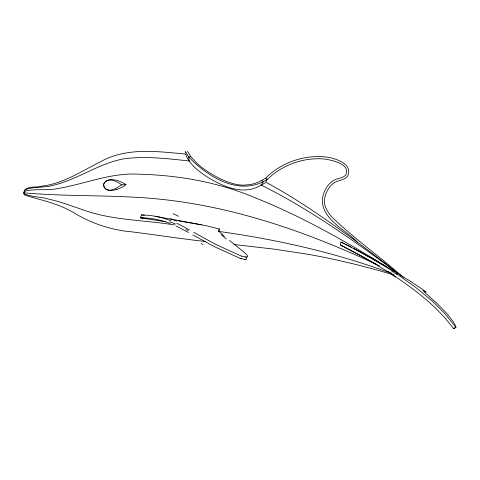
<?xml version="1.0" encoding="UTF-8"?>
<svg xmlns="http://www.w3.org/2000/svg" width="480" height="480" viewBox="0 0 480 480"><rect width="100%" height="100%" fill="white"/><g stroke="black" fill="none" stroke-linecap="round" stroke-linejoin="round"><path stroke-width="0.72" d="M397.344 273.318L387.18 264.87L357.636 242.37C345.93 229.83 321.216 219.456 322.356 198.888C323.562 191.634 327.216 184.338 333.624 180.39C337.446 177.99 342.918 178.572 345.852 174.81C350.526 164.064 332.868 160.65 325.89 159.168C304.638 156.81 282.558 164.502 267.276 179.454L265.362 178.35C281.142 162.594 304.188 154.464 326.346 157.032C335.25 158.25 353.1 163.674 347.79 175.824C344.928 180.156 339.156 180.012 334.974 182.334C329.016 185.82 325.584 192.48 324.516 199.134C323.64 205.716 327.264 211.698 331.392 216.48C353.796 238.5 379.878 256.446 403.296 277.362M187.656 151.404L190.806 156.702L196.686 163.068A45.948 21.678 25.8 0 0 202.032 167.598C212.28 175.05 223.638 181.578 236.1 184.368A33.834 21.96 26.2 0 0 243.522 185.166L250.596 184.56L255.12 183.39L259.488 181.596L265.362 178.35L267.276 179.454L265.698 182.166C298.092 199.416 328.008 220.83 357.636 242.37M218.718 231.798L219.36 228.948L205.332 225.522L188.706 222.6M376.884 264.51L340.32 244.884L340.998 242.01L351.696 247.398M121.608 184.83C117.12 181.14 106.014 176.31 103.638 184.602C104.952 195.252 120.894 188.952 126 184.638C120.102 180.726 109.098 176.322 104.004 183.276A4.212 3.654 -50.2 0 0 103.686 184.296C103.158 186.948 105.282 189.45 107.934 189.978A8.838 7.59 -29.7 0 0 110.658 190.176L115.518 188.67L121.608 184.83L126 184.638M201.672 224.808L150.252 215.406L141.606 214.902L140.4 217.788L165.504 221.712M185.724 154.11C188.682 163.902 199.008 171.564 207.636 177.228C223.2 186.672 243.894 195.96 261.12 185.076L263.448 181.578L266.58 179.844M396.396 273.654L415.284 287.046L432.138 300.954L444.354 313.062L455.958 327.408L455.256 325.194L453.03 321.402L446.7 313.35L437.442 303.9L422.958 290.736L426.18 292.074L425.046 291.09L409.368 280.584L390.672 269.076L359.814 251.754L340.998 242.01M24.03 192.846C70.416 196.98 117.462 194.418 163.872 199.596C238.35 207.87 309.93 233.196 377.472 264.906M394.776 276.174C416.508 290.85 437.82 307.152 453.372 328.536A1.95 0.33 60.6 0 0 453.546 328.596L453.51 328.02M265.194 182.82L261.444 185.07M267.126 179.538L266.904 179.664M246.918 257.04A2.76 1.356 21.4 0 0 247.194 256.884L247.35 255.594L245.19 253.134L229.488 240.438M453.942 328.38L455.616 327.558M454.104 328.308L454.71 328.008M219.36 228.948C216.87 231.264 222.876 234.39 224.322 236.25M190.806 156.702L188.658 156.93L185.454 151.65L185.904 152.388M241.158 256.032A19.734 9.72 21.7 0 0 242.172 256.386L246.75 257.094A2.76 1.356 21.5 0 0 247.194 256.884M192.882 234.924L214.77 246.858L240.216 258.384A19.92 9.714 21.7 0 0 241.23 258.714L245.796 259.482A2.748 1.35 21.4 0 0 246.24 259.278A2.862 1.404 21.4 0 0 246.348 259.182L246.474 258.15M170.172 223.458C160.674 219.888 150.588 217.698 140.406 217.788L146.688 218.742M245.214 257.124L246.15 257.178M244.266 259.506L245.196 259.566M185.724 154.068C157.26 151.47 126.348 147.066 100.254 161.916C81.348 171.306 63.054 183.768 41.568 186.21C38.136 187.938 22.014 185.142 24.384 193.872C31.758 197.154 40.362 196.674 48.06 198.996C60.57 201.696 72.534 206.298 84.63 210.39C113.454 220.542 144.492 219.936 174.366 224.946M233.874 244.506L275.04 249.24L309.072 254.478A675.696 675.696 0 0 1 335.922 259.818L353.922 264.012A778.722 778.722 0 0 1 381.42 271.302L394.032 275.034M205.332 241.488C180.378 238.74 155.574 234.762 130.65 231.726C110.76 229.944 91.71 223.35 74.538 213.228C59.43 203.724 41.808 200.382 25.128 195.246C24.564 194.862 24.048 194.292 24 193.584C23.958 192.15 24.216 190.482 25.554 189.678C34.53 186.126 44.91 188.064 54.15 185.07C78.444 179.022 99.258 163.218 124.05 158.796C145.788 155.898 167.79 158.658 189.45 161.022M218.286 231.342C277.056 239.508 335.262 252.624 390.984 273.222M141.606 214.902L144.342 215.316M175.32 220.29L176.64 220.512M178.632 220.854L188.034 222.48M155.256 216.162L163.17 218.076L170.862 220.65M241.164 256.002L215.7 244.392L193.746 232.332M176.016 225.936L188.562 232.476M176.766 223.188L189.402 229.854M340.32 244.884L364.308 257.496L388.842 272.274M261.12 185.076C308.418 208.596 351.756 239.202 394.212 270.426M353.346 248.262L373.086 259.17L390.414 269.754M372.036 258.438L378.54 262.098M378.132 265.218L379.398 265.95M261.612 180.468L263.448 181.578C236.856 195.102 206.946 176.082 188.658 156.93L188.964 160.758M385.68 266.166C343.932 240.414 301.044 216.06 255.39 197.88C218.478 182.208 178.626 175.164 138.684 174.198C111.012 172.47 85.158 183.942 58.338 188.436C47.37 191.004 35.538 188.256 24.798 191.268A3.354 2.064 11 0 0 24.252 191.856L24.036 193.716M392.322 270.372L390.942 269.232M393.192 270.93L394.062 271.488M24.084 193.104L24.042 193.626M169.758 221.778A96.726 51.348 52 0 1 175.698 224.166M186.054 229.404A123.294 21.24 34.7 0 1 188.304 230.652M201.222 243.588A121.224 8.964 31.8 0 1 202.902 244.566M241.218 258.804A19.92 9.804 21.7 0 1 240.198 258.45M170.328 218.604A99.318 51.696 52.3 0 1 176.346 221.028M173.178 213.642A121.104 19.944 34.9 0 1 178.41 216.276M226.356 238.974A61.764 7.44 32.8 0 1 221.178 234.642M388.29 271.506A108.096 18.9 39 0 1 394.302 275.436M391.002 270.6A108.864 19.428 38.9 0 1 396.894 274.464M455.958 327.408A1.818 0.312 60.5 0 1 455.784 327.354M391.812 274.626A108.096 18.288 38.8 0 1 395.256 276.918M116.886 189.318L116.496 189.384L116.886 189.318"/></g></svg>
